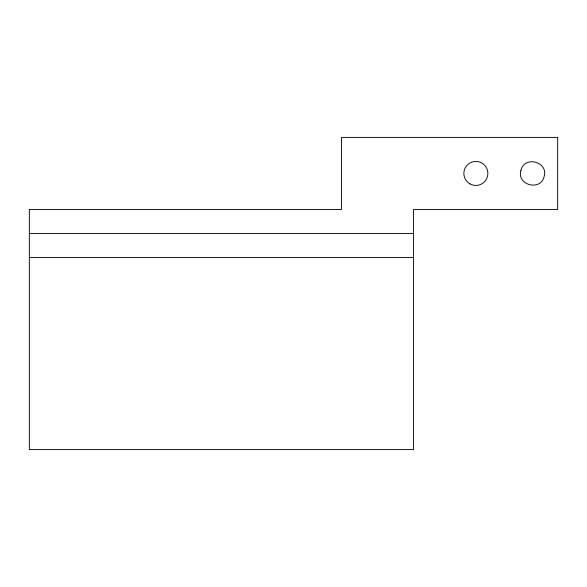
<?xml version="1.0" encoding="UTF-8"?>
<svg xmlns="http://www.w3.org/2000/svg" width="587" height="587" viewBox="0 0 587 587"><rect width="100%" height="100%" fill="white"/><g stroke="black" fill="none" stroke-linecap="round" stroke-linejoin="round"><path stroke-width="0.88" d="M29.35 233.465L413.571 233.465M29.35 257.48L413.571 257.48M520.933 170.325C516.377 185.074 540.7 191.589 544.127 176.54C548.684 161.792 524.36 155.276 520.933 170.325M557.65 137.409L341.524 137.409L341.524 209.449L29.35 209.449L29.35 449.591L413.571 449.591L413.571 209.449L557.65 209.449L557.65 137.409M469.857 183.826A12.004 12.004 0 0 0 487.863 173.429A12.004 12.004 0 0 0 469.857 163.032A12.004 12.004 0 0 0 469.857 183.826"/></g></svg>
